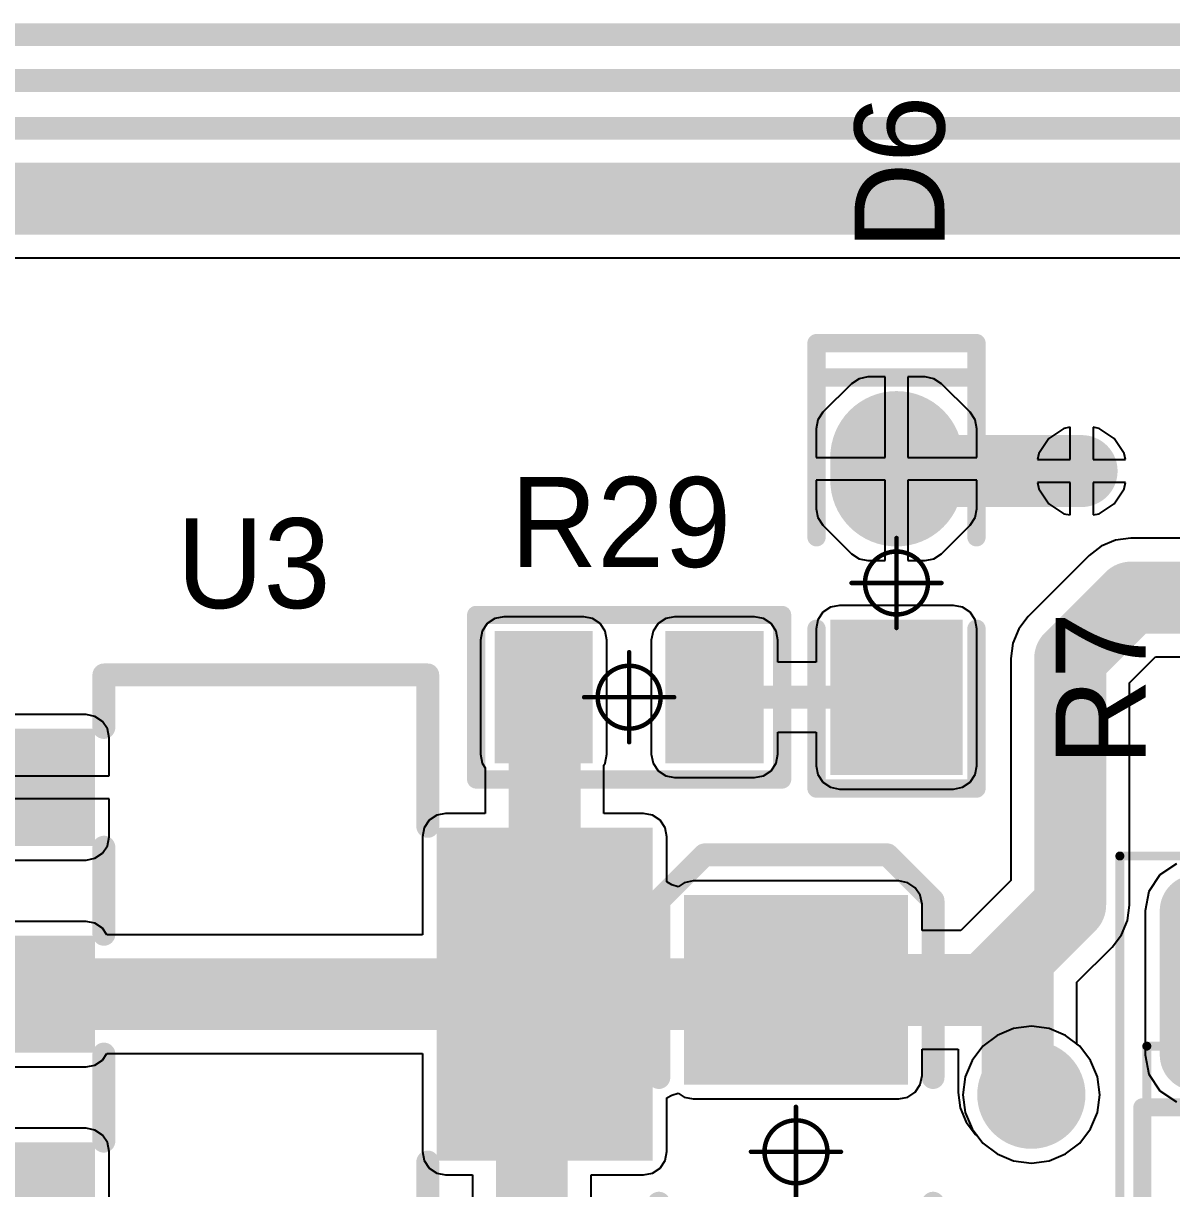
# Model space of a CAD drawing. Header units: millimetres. Extents: x 0.99 to 9.85, y 0.8 to 4.18.
# Drawn here: x 7.424 to 7.926, y 1.801 to 2.311 of the extents above; entities that cross this region are included whole.
import ezdxf

# ---------------------------------------------------------------- set-up
doc = ezdxf.new("R2010")
doc.units = ezdxf.units.MM
doc.header["$MEASUREMENT"] = 0
for name, color, linetype in [('BottomLayer', 5, 'Continuous'), ('BottomSolder', 6, 'Continuous'), ('Mechanical13', 56, 'Continuous'), ('Mechanical15', 56, 'Continuous'), ('MultiLayer', 9, 'Continuous'), ('TopLayer', 1, 'Continuous'), ('TopOverlay', 2, 'Continuous'), ('TopPaste', 8, 'Continuous'), ('TopSolder', 216, 'Continuous'), ('ViaHoleLayer', 16, 'Continuous')]:
    doc.layers.add(name, color=color, linetype=linetype)

# ---------------------------------------------------------------- blocks, each defined once
blk = doc.blocks.new('SOIC_8_65')
at = {"layer": 'Mechanical13', "const_width": 0.003937}
for points in [[(0.0767716, 0.0964567), (-0.0767717, 0.0964567)], [(-0.0767717, -0.0964567), (-0.0767717, 0.0964567)], [(0.0767716, -0.0964567), (0.0767716, 0.0964567)], [(0.0767716, -0.0964567), (-0.0767717, -0.0964567)]]:
    blk.add_lwpolyline(points, dxfattribs=at)
at = {"layer": 'Mechanical13'}
for points, const_width in [([(-0.0777559, 0.0964567, 1), (-0.0757875, 0.0964567, 1)], 0.0019685), ([(-0.0777559, 0.0964567, 1), (-0.0757875, 0.0964567, 1)], 0.0019685), ([(0.0757874, 0.0964567, 1), (0.0777558, 0.0964567, 1)], 0.0019685), ([(0.0757874, 0.0964567, 1), (0.0777558, 0.0964567, 1)], 0.0019685), ([(-0.0216536, 0.0610236, 1), (-0.0610236, 0.0610236, 1)], 0.003937), ([(-0.0620078, 0.0610236, 1), (-0.0600394, 0.0610236, 1)], 0.0019685), ([(-0.0226378, 0.0610236, 1), (-0.0206694, 0.0610236, 1)], 0.0019685), ([(-0.0777559, -0.0964567, 1), (-0.0757875, -0.0964567, 1)], 0.0019685), ([(-0.0777559, -0.0964567, 1), (-0.0757875, -0.0964567, 1)], 0.0019685), ([(0.0757874, -0.0964567, 1), (0.0777558, -0.0964567, 1)], 0.0019685), ([(0.0757874, -0.0964567, 1), (0.0777558, -0.0964567, 1)], 0.0019685)]:
    blk.add_lwpolyline(points, format="xyb", close=True, dxfattribs=dict(at, const_width=const_width))
at = {"layer": 'Mechanical15', "const_width": 0.003937}
for points in [[(0.16, 0.1082677), (-0.16, 0.1082677)], [(-0.16, -0.1082677), (-0.16, 0.1082677)], [(0.16, -0.1082677), (0.16, 0.1082677)], [(0, -0.019685), (0, 0.019685)], [(0.019685, 0), (-0.0196851, 0)], [(0.16, -0.1082677), (-0.16, -0.1082677)]]:
    blk.add_lwpolyline(points, dxfattribs=at)
at = {"layer": 'Mechanical15', "const_width": 0.0019685}
for points in [[(-0.1609842, 0.1082677, 1), (-0.1590158, 0.1082677, 1)], [(-0.1609842, 0.1082677, 1), (-0.1590158, 0.1082677, 1)], [(0.1590158, 0.1082677, 1), (0.1609842, 0.1082677, 1)], [(0.1590158, 0.1082677, 1), (0.1609842, 0.1082677, 1)], [(-0.0009842, 0.019685, 1), (0.0009842, 0.019685, 1)], [(-0.0206693, 0, 1), (-0.0187009, 0, 1)], [(0.0187008, 0, 1), (0.0206692, 0, 1)], [(-0.0009842, -0.019685, 1), (0.0009842, -0.019685, 1)], [(-0.1609842, -0.1082677, 1), (-0.1590158, -0.1082677, 1)], [(-0.1609842, -0.1082677, 1), (-0.1590158, -0.1082677, 1)], [(0.1590158, -0.1082677, 1), (0.1609842, -0.1082677, 1)], [(0.1590158, -0.1082677, 1), (0.1609842, -0.1082677, 1)]]:
    blk.add_lwpolyline(points, format="xyb", close=True, dxfattribs=at)
at = {"layer": 'TopLayer', "const_width": 0.023622}
for points in [[(-0.1359843, 0.075), (-0.0729921, 0.075)], [(0.0729921, 0.075), (0.1359843, 0.075)], [(-0.1359843, 0.025), (-0.0729921, 0.025)], [(0.0729921, 0.025), (0.1359843, 0.025)], [(-0.1359843, -0.025), (-0.0729921, -0.025)], [(0.0729921, -0.025), (0.1359843, -0.025)], [(-0.1359843, -0.075), (-0.0729921, -0.075)], [(0.0729921, -0.075), (0.1359843, -0.075)]]:
    blk.add_lwpolyline(points, dxfattribs=at)
at = {"layer": 'TopLayer', "const_width": 0.011811}
for points in [[(-0.1418898, 0.075, 1), (-0.1300788, 0.075, 1)], [(-0.0788976, 0.075, 1), (-0.0670866, 0.075, 1)], [(0.0670866, 0.075, 1), (0.0788976, 0.075, 1)], [(0.1300788, 0.075, 1), (0.1418898, 0.075, 1)], [(-0.1418898, 0.025, 1), (-0.1300788, 0.025, 1)], [(-0.0788976, 0.025, 1), (-0.0670866, 0.025, 1)], [(0.0670866, 0.025, 1), (0.0788976, 0.025, 1)], [(0.1300788, 0.025, 1), (0.1418898, 0.025, 1)], [(-0.1418898, -0.025, 1), (-0.1300788, -0.025, 1)], [(-0.0788976, -0.025, 1), (-0.0670866, -0.025, 1)], [(0.0670866, -0.025, 1), (0.0788976, -0.025, 1)], [(0.1300788, -0.025, 1), (0.1418898, -0.025, 1)], [(-0.1418898, -0.075, 1), (-0.1300788, -0.075, 1)], [(-0.0788976, -0.075, 1), (-0.0670866, -0.075, 1)], [(0.0670866, -0.075, 1), (0.0788976, -0.075, 1)], [(0.1300788, -0.075, 1), (0.1418898, -0.075, 1)]]:
    blk.add_lwpolyline(points, format="xyb", close=True, dxfattribs=at)
at = {"layer": 'TopOverlay'}
for points, const_width in [([(-0.0689172, 0.12, 1), (-0.0810828, 0.12, 1)], 0.019685), ([(-0.086004, 0.12, 1), (-0.0761616, 0.12, 1)], 0.0098425), ([(-0.0738384, 0.12, 1), (-0.063996, 0.12, 1)], 0.0098425), ([(-0.052, 0.0984252, 1), (-0.048, 0.0984252, 1)], 0.004), ([(-0.0519685, 0.0984252, 1), (-0.0480315, 0.0984252, 1)], 0.003937), ([(-0.0220001, 0.0984252, 1), (-0.0180001, 0.0984252, 1)], 0.004), ([(-0.022, 0.0984252, 1), (-0.018, 0.0984252, 1)], 0.004), ([(0.018, 0.0984252, 1), (0.022, 0.0984252, 1)], 0.004), ([(0.018, 0.0984251, 1), (0.022, 0.0984251, 1)], 0.004), ([(0.048, 0.0984252, 1), (0.052, 0.0984252, 1)], 0.004), ([(0.0480315, 0.0984252, 1), (0.0519685, 0.0984252, 1)], 0.003937), ([(-0.0020001, 0.0784252, 1), (0.0019999, 0.0784252, 1)], 0.004), ([(-0.002, 0.0784251, 1), (0.002, 0.0784251, 1)], 0.004), ([(-0.0519685, -0.0984252, 1), (-0.0480315, -0.0984252, 1)], 0.003937), ([(-0.0519685, -0.0984252, 1), (-0.0480315, -0.0984252, 1)], 0.003937), ([(-0.0374016, -0.0984252, 1), (-0.0334646, -0.0984252, 1)], 0.003937), ([(0.0334646, -0.0984252, 1), (0.0374016, -0.0984252, 1)], 0.003937), ([(0.0480315, -0.0984252, 1), (0.0519685, -0.0984252, 1)], 0.003937), ([(0.0480315, -0.0984252, 1), (0.0519685, -0.0984252, 1)], 0.003937)]:
    blk.add_lwpolyline(points, format="xyb", close=True, dxfattribs=dict(at, const_width=const_width))
for points, const_width in [([(-0.02, 0.0984252), (-0.05, 0.0984252)], 0.008), ([(-0.05, -0.0984252), (-0.05, 0.0984252)], 0.007874), ([(0.05, 0.0984252), (0.02, 0.0984252)], 0.008), ([(0.05, -0.0984252), (0.05, 0.0984252)], 0.007874), ([(0.05, -0.0984252), (-0.05, -0.0984252)], 0.007874), ([(0.0354331, -0.0984252), (-0.0354331, -0.0984252)], 0.007874)]:
    blk.add_lwpolyline(points, dxfattribs=dict(at, const_width=const_width))
at = {"layer": 'TopOverlay', "const_width": 0.008}
for points in [[(-1e-07, 0.0784252, -0.414213562373095), (-0.0200001, 0.0984252)], [(0.02, 0.0984251, -0.414213562373095), (0, 0.0784251)]]:
    blk.add_lwpolyline(points, format="xyb", dxfattribs=at)
at = {"layer": 'TopPaste', "const_width": 0.023622}
for points in [[(-0.1359843, 0.075), (-0.0729921, 0.075)], [(0.0729921, 0.075), (0.1359843, 0.075)], [(-0.1359843, 0.025), (-0.0729921, 0.025)], [(0.0729921, 0.025), (0.1359843, 0.025)], [(-0.1359843, -0.025), (-0.0729921, -0.025)], [(0.0729921, -0.025), (0.1359843, -0.025)], [(-0.1359843, -0.075), (-0.0729921, -0.075)], [(0.0729921, -0.075), (0.1359843, -0.075)]]:
    blk.add_lwpolyline(points, dxfattribs=at)
at = {"layer": 'TopPaste', "const_width": 0.011811}
for points in [[(-0.1418898, 0.075, 1), (-0.1300788, 0.075, 1)], [(-0.0788976, 0.075, 1), (-0.0670866, 0.075, 1)], [(0.0670866, 0.075, 1), (0.0788976, 0.075, 1)], [(0.1300788, 0.075, 1), (0.1418898, 0.075, 1)], [(-0.1418898, 0.025, 1), (-0.1300788, 0.025, 1)], [(-0.0788976, 0.025, 1), (-0.0670866, 0.025, 1)], [(0.0670866, 0.025, 1), (0.0788976, 0.025, 1)], [(0.1300788, 0.025, 1), (0.1418898, 0.025, 1)], [(-0.1418898, -0.025, 1), (-0.1300788, -0.025, 1)], [(-0.0788976, -0.025, 1), (-0.0670866, -0.025, 1)], [(0.0670866, -0.025, 1), (0.0788976, -0.025, 1)], [(0.1300788, -0.025, 1), (0.1418898, -0.025, 1)], [(-0.1418898, -0.075, 1), (-0.1300788, -0.075, 1)], [(-0.0788976, -0.075, 1), (-0.0670866, -0.075, 1)], [(0.0670866, -0.075, 1), (0.0788976, -0.075, 1)], [(0.1300788, -0.075, 1), (0.1418898, -0.075, 1)]]:
    blk.add_lwpolyline(points, format="xyb", close=True, dxfattribs=at)
at = {"layer": 'TopSolder', "const_width": 0.031622}
for points in [[(-0.1359843, 0.075), (-0.0729921, 0.075)], [(0.0729921, 0.075), (0.1359843, 0.075)], [(-0.1359843, 0.025), (-0.0729921, 0.025)], [(0.0729921, 0.025), (0.1359843, 0.025)], [(-0.1359843, -0.025), (-0.0729921, -0.025)], [(0.0729921, -0.025), (0.1359843, -0.025)], [(-0.1359843, -0.075), (-0.0729921, -0.075)], [(0.0729921, -0.075), (0.1359843, -0.075)]]:
    blk.add_lwpolyline(points, dxfattribs=at)
at = {"layer": 'TopSolder', "const_width": 0.015811}
for points in [[(-0.1438898, 0.075, 1), (-0.1280788, 0.075, 1)], [(-0.0808976, 0.075, 1), (-0.0650866, 0.075, 1)], [(0.0650866, 0.075, 1), (0.0808976, 0.075, 1)], [(0.1280788, 0.075, 1), (0.1438898, 0.075, 1)], [(-0.1438898, 0.025, 1), (-0.1280788, 0.025, 1)], [(-0.0808976, 0.025, 1), (-0.0650866, 0.025, 1)], [(0.0650866, 0.025, 1), (0.0808976, 0.025, 1)], [(0.1280788, 0.025, 1), (0.1438898, 0.025, 1)], [(-0.1438898, -0.025, 1), (-0.1280788, -0.025, 1)], [(-0.0808976, -0.025, 1), (-0.0650866, -0.025, 1)], [(0.0650866, -0.025, 1), (0.0808976, -0.025, 1)], [(0.1280788, -0.025, 1), (0.1438898, -0.025, 1)], [(-0.1438898, -0.075, 1), (-0.1280788, -0.075, 1)], [(-0.0808976, -0.075, 1), (-0.0650866, -0.075, 1)], [(0.0650866, -0.075, 1), (0.0808976, -0.075, 1)], [(0.1280788, -0.075, 1), (0.1438898, -0.075, 1)]]:
    blk.add_lwpolyline(points, format="xyb", close=True, dxfattribs=at)
blk = doc.blocks.new('SOT_223_3_L6_5_W3_4_P2_30_LS7_0_BR_114')
at = {"layer": 'TopLayer'}
for points in [[(0.165307, 0.1122045), (0.078693, 0.1122045), (0.165307, 0.0688975), (0.078693, 0.0688975)], [(-0.078693, 0.068898), (-0.165307, 0.068898), (-0.078693, -0.068898), (-0.165307, -0.068898)], [(0.165307, 0.021654), (0.078693, 0.021654), (0.165307, -0.021654), (0.078693, -0.021654)], [(0.165307, -0.0688975), (0.078693, -0.0688975), (0.165307, -0.1122045), (0.078693, -0.1122045)]]:
    blk.add_solid(points, dxfattribs=at)
at = {"layer": 'TopOverlay', "const_width": 0.01}
for points in [[(0.070866, 0.139763), (-0.070867, 0.139763)], [(-0.070867, 0.139763), (-0.070867, 0.073443)], [(0.070866, 0.139763), (0.070866, 0.116748)], [(0.070866, 0.064355), (0.070866, 0.026197)], [(0.070866, -0.026197), (0.070866, -0.064355)], [(-0.070867, -0.073443), (-0.070867, -0.139763)], [(0.070866, -0.116748), (0.070866, -0.139763)], [(0.070866, -0.139763), (-0.070867, -0.139763)]]:
    blk.add_lwpolyline(points, dxfattribs=at)
at = {"layer": 'TopOverlay', "const_width": 0.005}
for points in [[(-0.073367, 0.139763, 1), (-0.068367, 0.139763, 1)], [(-0.073367, 0.139763, 1), (-0.068367, 0.139763, 1)], [(0.068366, 0.139763, 1), (0.073366, 0.139763, 1)], [(0.068366, 0.139763, 1), (0.073366, 0.139763, 1)], [(0.068366, 0.116748, 1), (0.073366, 0.116748, 1)], [(-0.073367, 0.073443, 1), (-0.068367, 0.073443, 1)], [(0.068366, 0.064355, 1), (0.073366, 0.064355, 1)], [(0.068366, 0.026197, 1), (0.073366, 0.026197, 1)], [(0.068366, -0.026197, 1), (0.073366, -0.026197, 1)], [(0.068366, -0.064355, 1), (0.073366, -0.064355, 1)], [(-0.073367, -0.073443, 1), (-0.068367, -0.073443, 1)], [(0.068366, -0.116748, 1), (0.073366, -0.116748, 1)], [(-0.073367, -0.139763, 1), (-0.068367, -0.139763, 1)], [(-0.073367, -0.139763, 1), (-0.068367, -0.139763, 1)], [(0.068366, -0.139763, 1), (0.073366, -0.139763, 1)], [(0.068366, -0.139763, 1), (0.073366, -0.139763, 1)]]:
    blk.add_lwpolyline(points, format="xyb", close=True, dxfattribs=at)
at = {"layer": 'TopPaste'}
for points in [[(0.165307, 0.1122045), (0.078693, 0.1122045), (0.165307, 0.0688975), (0.078693, 0.0688975)], [(-0.078693, 0.068898), (-0.165307, 0.068898), (-0.078693, -0.068898), (-0.165307, -0.068898)], [(0.165307, 0.021654), (0.078693, 0.021654), (0.165307, -0.021654), (0.078693, -0.021654)], [(0.165307, -0.0688975), (0.078693, -0.0688975), (0.165307, -0.1122045), (0.078693, -0.1122045)]]:
    blk.add_solid(points, dxfattribs=at)
at = {"layer": 'TopSolder'}
for points in [[(0.169307, 0.1162045), (0.074693, 0.1162045), (0.169307, 0.0648975), (0.074693, 0.0648975)], [(-0.074693, 0.072898), (-0.169307, 0.072898), (-0.074693, -0.072898), (-0.169307, -0.072898)], [(0.169307, 0.025654), (0.074693, 0.025654), (0.169307, -0.025654), (0.074693, -0.025654)], [(0.169307, -0.0648975), (0.074693, -0.0648975), (0.169307, -0.1162045), (0.074693, -0.1162045)]]:
    blk.add_solid(points, dxfattribs=at)
blk = doc.blocks.new('R_0805_L_115')
at = {"layer": 'Mechanical15', "const_width": 0.0019685}
for points in [[(0, -0.019685), (0, 0.019685)], [(-0.019685, 0), (0.019685, 0)]]:
    blk.add_lwpolyline(points, dxfattribs=at)
at = {"layer": 'Mechanical15'}
for points, const_width in [([(-0.0004921, 0.019685, 1), (0.0004921, 0.019685, 1)], 0.0009842), ([(0.0137795, 0, 1), (-0.0137795, 0, 1)], 0.0019685), ([(-0.0201771, 0, 1), (-0.0191929, 0, 1)], 0.0009842), ([(-0.0142716, 0, 1), (-0.0132874, 0, 1)], 0.0009842), ([(0.0132874, 0, 1), (0.0142716, 0, 1)], 0.0009842), ([(0.0191929, 0, 1), (0.0201771, 0, 1)], 0.0009842), ([(-0.0004921, -0.019685, 1), (0.0004921, -0.019685, 1)], 0.0009842)]:
    blk.add_lwpolyline(points, format="xyb", close=True, dxfattribs=dict(at, const_width=const_width))
at = {"layer": 'TopLayer'}
for points in [[(-0.0199048, -0.0250032), (-0.0199048, 0.0249968), (-0.0549048, -0.0250032), (-0.0549048, 0.0249968)], [(0.0548984, -0.0250032), (0.0548984, 0.0249968), (0.0198984, -0.0250032), (0.0198984, 0.0249968)]]:
    blk.add_solid(points, dxfattribs=at)
at = {"layer": 'TopOverlay', "const_width": 0.008}
for points in [[(-0.0669291, 0.0359968), (0.0669291, 0.0359968)], [(-0.0669291, -0.0360032), (-0.0669291, 0.0359968)], [(0.0669291, -0.0360032), (0.0669291, 0.0359968)], [(-0.0669291, -0.0360032), (0.0669291, -0.0360032)]]:
    blk.add_lwpolyline(points, dxfattribs=at)
at = {"layer": 'TopOverlay', "const_width": 0.004}
for points in [[(-0.0689291, 0.0359968, 1), (-0.0649291, 0.0359968, 1)], [(-0.0689291, 0.0359968, 1), (-0.0649291, 0.0359968, 1)], [(0.0649291, 0.0359968, 1), (0.0689291, 0.0359968, 1)], [(0.0649291, 0.0359968, 1), (0.0689291, 0.0359968, 1)], [(-0.0689291, -0.0360032, 1), (-0.0649291, -0.0360032, 1)], [(-0.0689291, -0.0360032, 1), (-0.0649291, -0.0360032, 1)], [(0.0649291, -0.0360032, 1), (0.0689291, -0.0360032, 1)], [(0.0649291, -0.0360032, 1), (0.0689291, -0.0360032, 1)]]:
    blk.add_lwpolyline(points, format="xyb", close=True, dxfattribs=at)
at = {"layer": 'TopPaste'}
for points in [[(-0.0199048, -0.0250032), (-0.0199048, 0.0249968), (-0.0549048, -0.0250032), (-0.0549048, 0.0249968)], [(0.0548984, -0.0250032), (0.0548984, 0.0249968), (0.0198984, -0.0250032), (0.0198984, 0.0249968)]]:
    blk.add_solid(points, dxfattribs=at)
at = {"layer": 'TopSolder'}
for points in [[(-0.0159048, -0.0290032), (-0.0159048, 0.0289968), (-0.0589048, -0.0290032), (-0.0589048, 0.0289968)], [(0.0588984, -0.0290032), (0.0588984, 0.0289968), (0.0158984, -0.0290032), (0.0158984, 0.0289968)]]:
    blk.add_solid(points, dxfattribs=at)
blk = doc.blocks.new('LED_0805G_116')
at = {"layer": 'Mechanical15', "const_width": 0.0019685}
for points in [[(0, 0.019685), (0, -0.019685)], [(-0.019685, 0), (0.019685, 0)]]:
    blk.add_lwpolyline(points, dxfattribs=at)
at = {"layer": 'Mechanical15'}
for points, const_width in [([(-0.0004921, 0.019685, 1), (0.0004921, 0.019685, 1)], 0.0009842), ([(0.0137795, 0, 1), (-0.0137795, 0, 1)], 0.0019685), ([(-0.0201771, 0, 1), (-0.0191929, 0, 1)], 0.0009842), ([(-0.0142716, 0, 1), (-0.0132874, 0, 1)], 0.0009842), ([(0.0132874, 0, 1), (0.0142716, 0, 1)], 0.0009842), ([(0.0191929, 0, 1), (0.0201771, 0, 1)], 0.0009842), ([(-0.0004921, -0.019685, 1), (0.0004921, -0.019685, 1)], 0.0009842)]:
    blk.add_lwpolyline(points, format="xyb", close=True, dxfattribs=dict(at, const_width=const_width))
at = {"layer": 'TopLayer', "const_width": 0.05}
blk.add_lwpolyline([(0.055, 0), (0.045, 0)], dxfattribs=at)
at = {"layer": 'TopLayer', "const_width": 0.025}
for points in [[(0.0325, 0, 1), (0.0575, 0, 1)], [(0.0425, 0, 1), (0.0675, 0, 1)]]:
    blk.add_lwpolyline(points, format="xyb", close=True, dxfattribs=at)
at = {"layer": 'TopLayer'}
blk.add_solid([(-0.08, -0.025), (-0.02, -0.025), (-0.08, 0.025), (-0.02, 0.025)], dxfattribs=at)
at = {"layer": 'TopOverlay', "const_width": 0.008}
for points in [[(-0.09, 0.035), (-0.09, -0.035)], [(-0.09, 0.035), (-0.02, 0.035)], [(0.02, 0.035), (0.105, 0.035)], [(0.09, 0.035), (0.09, -0.035)], [(0.105, 0.035), (0.105, -0.035)], [(-0.09, -0.035), (-0.02, -0.035)], [(0.02, -0.035), (0.105, -0.035)]]:
    blk.add_lwpolyline(points, dxfattribs=at)
at = {"layer": 'TopOverlay', "const_width": 0.004}
for points in [[(-0.092, 0.035, 1), (-0.088, 0.035, 1)], [(-0.092, 0.035, 1), (-0.088, 0.035, 1)], [(-0.022, 0.035, 1), (-0.018, 0.035, 1)], [(0.018, 0.035, 1), (0.022, 0.035, 1)], [(0.088, 0.035, 1), (0.092, 0.035, 1)], [(0.103, 0.035, 1), (0.107, 0.035, 1)], [(0.103, 0.035, 1), (0.107, 0.035, 1)], [(-0.092, -0.035, 1), (-0.088, -0.035, 1)], [(-0.092, -0.035, 1), (-0.088, -0.035, 1)], [(-0.022, -0.035, 1), (-0.018, -0.035, 1)], [(0.018, -0.035, 1), (0.022, -0.035, 1)], [(0.088, -0.035, 1), (0.092, -0.035, 1)], [(0.103, -0.035, 1), (0.107, -0.035, 1)], [(0.103, -0.035, 1), (0.107, -0.035, 1)]]:
    blk.add_lwpolyline(points, format="xyb", close=True, dxfattribs=at)
at = {"layer": 'TopPaste', "const_width": 0.05}
blk.add_lwpolyline([(0.055, 0), (0.045, 0)], dxfattribs=at)
at = {"layer": 'TopPaste', "const_width": 0.025}
for points in [[(0.0325, 0, 1), (0.0575, 0, 1)], [(0.0425, 0, 1), (0.0675, 0, 1)]]:
    blk.add_lwpolyline(points, format="xyb", close=True, dxfattribs=at)
at = {"layer": 'TopPaste'}
blk.add_solid([(-0.08, -0.025), (-0.02, -0.025), (-0.08, 0.025), (-0.02, 0.025)], dxfattribs=at)
at = {"layer": 'TopSolder', "const_width": 0.058}
blk.add_lwpolyline([(0.055, 0), (0.045, 0)], dxfattribs=at)
at = {"layer": 'TopSolder', "const_width": 0.029}
for points in [[(0.0305, 0, 1), (0.0595, 0, 1)], [(0.0405, 0, 1), (0.0695, 0, 1)]]:
    blk.add_lwpolyline(points, format="xyb", close=True, dxfattribs=at)
at = {"layer": 'TopSolder'}
blk.add_solid([(-0.084, -0.029), (-0.016, -0.029), (-0.084, 0.029), (-0.016, 0.029)], dxfattribs=at)
blk = doc.blocks.new('CD_B_3528__117')
at = {"layer": 'Mechanical15', "const_width": 0.0019685}
for points in [[(0, -0.019685), (0, 0.019685)], [(0.019685, 0), (-0.019685, 0)]]:
    blk.add_lwpolyline(points, dxfattribs=at)
at = {"layer": 'Mechanical15'}
for points, const_width in [([(-0.0004921, 0.019685, 1), (0.0004921, 0.019685, 1)], 0.0009842), ([(0.0137795, 0, 1), (-0.0137795, 0, 1)], 0.0019685), ([(-0.0201771, 0, 1), (-0.0191929, 0, 1)], 0.0009842), ([(-0.0142716, 0, 1), (-0.0132874, 0, 1)], 0.0009842), ([(0.0132874, 0, 1), (0.0142716, 0, 1)], 0.0009842), ([(0.0191929, 0, 1), (0.0201771, 0, 1)], 0.0009842), ([(-0.0004921, -0.019685, 1), (0.0004921, -0.019685, 1)], 0.0009842)]:
    blk.add_lwpolyline(points, format="xyb", close=True, dxfattribs=dict(at, const_width=const_width))
at = {"layer": 'TopLayer'}
for points in [[(-0.0333725, 0.0449936), (-0.1083725, 0.0449936), (-0.0333725, -0.0450064), (-0.1083725, -0.0450064)], [(0.1083597, 0.0449936), (0.0333597, 0.0449936), (0.1083597, -0.0450064), (0.0333597, -0.0450064)]]:
    blk.add_solid(points, dxfattribs=at)
at = {"layer": 'TopOverlay', "const_width": 0.01}
for points in [[(-0.13, 0.04), (-0.1099999, 0.06)], [(-0.0325064, 0.06), (-0.1099999, 0.06)], [(0.12, 0.06), (0.0224936, 0.06)], [(0.12, -0.06), (0.12, 0.06)], [(-0.1299999, -0.0400001), (-0.13, 0.04)], [(-0.11, -0.06), (-0.1299999, -0.0400001)], [(-0.0325064, -0.06), (-0.11, -0.06)], [(0.12, -0.06), (0.0224935, -0.0599999)]]:
    blk.add_lwpolyline(points, dxfattribs=at)
at = {"layer": 'TopOverlay', "const_width": 0.005}
for points in [[(-0.1124999, 0.06, 1), (-0.1074999, 0.06, 1)], [(-0.1124999, 0.06, 1), (-0.1074999, 0.06, 1)], [(-0.0350064, 0.06, 1), (-0.0300064, 0.06, 1)], [(0.0199936, 0.06, 1), (0.0249936, 0.06, 1)], [(0.1175, 0.06, 1), (0.1225, 0.06, 1)], [(0.1175, 0.06, 1), (0.1225, 0.06, 1)], [(-0.1325, 0.04, 1), (-0.1275, 0.04, 1)], [(-0.1325, 0.04, 1), (-0.1275, 0.04, 1)], [(-0.1324999, -0.0400001, 1), (-0.1274999, -0.0400001, 1)], [(-0.1324999, -0.0400001, 1), (-0.1274999, -0.0400001, 1)], [(-0.1125, -0.06, 1), (-0.1075, -0.06, 1)], [(-0.1125, -0.06, 1), (-0.1075, -0.06, 1)], [(-0.0350064, -0.06, 1), (-0.0300064, -0.06, 1)], [(0.0199935, -0.0599999, 1), (0.0249935, -0.0599999, 1)], [(0.1175, -0.06, 1), (0.1225, -0.06, 1)], [(0.1175, -0.06, 1), (0.1225, -0.06, 1)]]:
    blk.add_lwpolyline(points, format="xyb", close=True, dxfattribs=at)
at = {"layer": 'TopPaste'}
for points in [[(-0.0333725, 0.0449936), (-0.1083725, 0.0449936), (-0.0333725, -0.0450064), (-0.1083725, -0.0450064)], [(0.1083597, 0.0449936), (0.0333597, 0.0449936), (0.1083597, -0.0450064), (0.0333597, -0.0450064)]]:
    blk.add_solid(points, dxfattribs=at)
at = {"layer": 'TopSolder'}
for points in [[(-0.0293725, 0.0489936), (-0.1123725, 0.0489936), (-0.0293725, -0.0490064), (-0.1123725, -0.0490064)], [(0.1123597, 0.0489936), (0.0293597, 0.0489936), (0.1123597, -0.0490064), (0.0293597, -0.0490064)]]:
    blk.add_solid(points, dxfattribs=at)
blk = doc.blocks.new('TP_______121')
at = {"layer": 'BottomLayer', "const_width": 0.019685}
blk.add_lwpolyline([(-0.0098425, 0, 1), (0.0098425, 0, 1)], format="xyb", close=True, dxfattribs=at)
at = {"layer": 'BottomSolder', "const_width": 0.023685}
blk.add_lwpolyline([(-0.0118425, 0, 1), (0.0118425, 0, 1)], format="xyb", close=True, dxfattribs=at)
at = {"layer": 'MultiLayer', "const_width": 0.019685}
blk.add_lwpolyline([(-0.0098425, 0, 1), (0.0098425, 0, 1)], format="xyb", close=True, dxfattribs=at)
at = {"layer": 'TopLayer', "const_width": 0.019685}
blk.add_lwpolyline([(-0.0098425, 0, 1), (0.0098425, 0, 1)], format="xyb", close=True, dxfattribs=at)
at = {"layer": 'TopSolder', "const_width": 0.023685}
blk.add_lwpolyline([(-0.0118425, 0, 1), (0.0118425, 0, 1)], format="xyb", close=True, dxfattribs=at)

msp = doc.modelspace()

# ---------------------------------------------------------------- linework, layer by layer
at = {"layer": 'BottomLayer'}
for p, q in [((7.8792579, 2.1336912), (7.8726944, 2.1293056)), ((7.882, 2.1342366), (7.8792579, 2.1336912)), ((7.882, 2.12), (7.882, 2.1342366)), ((7.8947421, 2.1336912), (7.892, 2.1342366)), ((7.892, 2.1342366), (7.892, 2.12)), ((7.9013056, 2.1293056), (7.8947421, 2.1336912)), ((7.8726944, 2.1293056), (7.8683088, 2.1227421)), ((7.9056912, 2.1227421), (7.9013056, 2.1293056)), ((7.8683088, 2.1227421), (7.8677634, 2.12)), ((7.9062366, 2.12), (7.9056912, 2.1227421)), ((7.8677634, 2.12), (7.882, 2.12)), ((7.892, 2.12), (7.9062366, 2.12)), ((7.882, 2.11), (7.8677634, 2.11)), ((7.8677634, 2.11), (7.8683088, 2.1072579)), ((7.8683088, 2.1072579), (7.8726944, 2.1006944)), ((7.882, 2.0957634), (7.882, 2.11)), ((7.9062366, 2.11), (7.892, 2.11)), ((7.892, 2.11), (7.892, 2.0957634)), ((7.9013056, 2.1006944), (7.9056912, 2.1072579)), ((7.9056912, 2.1072579), (7.9062366, 2.11)), ((7.8726944, 2.1006944), (7.8792579, 2.0963088)), ((7.8947421, 2.0963088), (7.9013056, 2.1006944)), ((7.8792579, 2.0963088), (7.882, 2.0957634)), ((7.892, 2.0957634), (7.8947421, 2.0963088)), ((7.8500294, 1.8679298), (7.8438284, 1.8631716)), ((7.8572506, 1.870921), (7.8500294, 1.8679298)), ((7.865, 1.8719412), (7.8572506, 1.870921)), ((7.8727494, 1.870921), (7.865, 1.8719412)), ((7.8799706, 1.8679298), (7.8727494, 1.870921)), ((7.8861716, 1.8631716), (7.8799706, 1.8679298)), ((7.8438284, 1.8631716), (7.8390702, 1.8569706)), ((7.8909298, 1.8569706), (7.8861716, 1.8631716)), ((7.8390702, 1.8569706), (7.836079, 1.8497494)), ((7.893921, 1.8497494), (7.8909298, 1.8569706)), ((7.836079, 1.8497494), (7.8350588, 1.842)), ((7.8949412, 1.842), (7.893921, 1.8497494)), ((7.8350588, 1.842), (7.836079, 1.8342506)), ((7.893921, 1.8342506), (7.8949412, 1.842)), ((7.836079, 1.8342506), (7.8390702, 1.8270294)), ((7.8909298, 1.8270294), (7.893921, 1.8342506)), ((7.8390702, 1.8270294), (7.8438284, 1.8208284)), ((7.8861716, 1.8208284), (7.8909298, 1.8270294)), ((7.8438284, 1.8208284), (7.8500294, 1.8160702)), ((7.8799706, 1.8160702), (7.8861716, 1.8208284)), ((7.8500294, 1.8160702), (7.8572506, 1.813079)), ((7.8572506, 1.813079), (7.865, 1.8120588)), ((7.865, 1.8120588), (7.8727494, 1.813079)), ((7.8727494, 1.813079), (7.8799706, 1.8160702))]:
    msp.add_line(p, q, dxfattribs=at)
at = {"layer": 'BottomLayer', "const_width": 0.0098425}
msp.add_lwpolyline([(7.8820788, 2.115, 1), (7.8919212, 2.115, 1)], format="xyb", close=True, dxfattribs=at)
at = {"layer": 'BottomSolder', "const_width": 0.0138425}
msp.add_lwpolyline([(7.8800788, 2.115, 1), (7.8939212, 2.115, 1)], format="xyb", close=True, dxfattribs=at)
at = {"layer": 'MultiLayer', "const_width": 0.0098425}
msp.add_lwpolyline([(7.8820788, 2.115, 1), (7.8919212, 2.115, 1)], format="xyb", close=True, dxfattribs=at)
at = {"layer": 'TopLayer'}
for p, q in [((7.4000091, 2.2082817), (8.2802519, 2.2082817)), ((7.7862904, 2.1532096), (7.7737904, 2.1407096)), ((7.7895982, 2.1554198), (7.7862904, 2.1532096)), ((7.7935, 2.1561959), (7.7895982, 2.1554198)), ((7.801, 2.1561959), (7.7935, 2.1561959)), ((7.801, 2.121), (7.801, 2.1561959)), ((7.8185, 2.1561959), (7.811, 2.1561959)), ((7.811, 2.1561959), (7.811, 2.121)), ((7.8224018, 2.1554198), (7.8185, 2.1561959)), ((7.8257096, 2.1532096), (7.8224018, 2.1554198)), ((7.8382096, 2.1407096), (7.8257096, 2.1532096)), ((7.7737904, 2.1407096), (7.7715802, 2.1374018)), ((7.8404198, 2.1374018), (7.8382096, 2.1407096)), ((7.7715802, 2.1374018), (7.7708041, 2.1335)), ((7.7708041, 2.1335), (7.7708041, 2.121)), ((7.8411959, 2.1335), (7.8404198, 2.1374018)), ((7.8411959, 2.121), (7.8411959, 2.1335)), ((7.8792579, 2.1336912), (7.8726944, 2.1293056)), ((7.882, 2.1342366), (7.8792579, 2.1336912)), ((7.882, 2.12), (7.882, 2.1342366)), ((7.8947421, 2.1336912), (7.892, 2.1342366)), ((7.892, 2.1342366), (7.892, 2.12)), ((7.9013056, 2.1293056), (7.8947421, 2.1336912)), ((7.8726944, 2.1293056), (7.8683088, 2.1227421)), ((7.9056912, 2.1227421), (7.9013056, 2.1293056)), ((7.8683088, 2.1227421), (7.8677634, 2.12)), ((7.9062366, 2.12), (7.9056912, 2.1227421)), ((7.7708041, 2.121), (7.801, 2.121)), ((7.811, 2.121), (7.8411959, 2.121)), ((7.8677634, 2.12), (7.882, 2.12)), ((7.892, 2.12), (7.9062366, 2.12)), ((7.801, 2.111), (7.7708041, 2.111)), ((7.7708041, 2.111), (7.7708041, 2.0985)), ((7.801, 2.0758041), (7.801, 2.111)), ((7.8411959, 2.111), (7.811, 2.111)), ((7.811, 2.111), (7.811, 2.0758041)), ((7.8411959, 2.0985), (7.8411959, 2.111)), ((7.882, 2.11), (7.8677634, 2.11)), ((7.8677634, 2.11), (7.8683088, 2.1072579)), ((7.8683088, 2.1072579), (7.8726944, 2.1006944)), ((7.882, 2.0957634), (7.882, 2.11)), ((7.9062366, 2.11), (7.892, 2.11)), ((7.892, 2.11), (7.892, 2.0957634)), ((7.9013056, 2.1006944), (7.9056912, 2.1072579)), ((7.9056912, 2.1072579), (7.9062366, 2.11)), ((7.7708041, 2.0985), (7.7715802, 2.0945982)), ((7.8404198, 2.0945982), (7.8411959, 2.0985)), ((7.8726944, 2.1006944), (7.8792579, 2.0963088)), ((7.8947421, 2.0963088), (7.9013056, 2.1006944)), ((7.7715802, 2.0945982), (7.7737904, 2.0912904)), ((7.8382096, 2.0912904), (7.8404198, 2.0945982)), ((7.8792579, 2.0963088), (7.882, 2.0957634)), ((7.892, 2.0957634), (7.8947421, 2.0963088)), ((7.7737904, 2.0912904), (7.7862904, 2.0787904)), ((7.8257096, 2.0787904), (7.8382096, 2.0912904)), ((7.8956165, 2.0820925), (7.8902379, 2.0779653)), ((7.90188, 2.0846869), (7.8956165, 2.0820925)), ((7.9086016, 2.0855718), (7.90188, 2.0846869)), ((8.0291772, 2.0855718), (7.9086016, 2.0855718)), ((7.7862904, 2.0787904), (7.7895982, 2.0765802)), ((7.7895982, 2.0765802), (7.7935, 2.0758041)), ((7.8185, 2.0758041), (7.8224018, 2.0765802)), ((7.8224018, 2.0765802), (7.8257096, 2.0787904)), ((7.8902379, 2.0779653), (7.8636363, 2.0513637)), ((7.7935, 2.0758041), (7.801, 2.0758041)), ((7.811, 2.0758041), (7.8185, 2.0758041)), ((7.781, 2.0561959), (7.7770982, 2.0554198)), ((7.831, 2.0561959), (7.781, 2.0561959)), ((7.8349018, 2.0554198), (7.831, 2.0561959)), ((7.6340952, 2.0511927), (7.6301934, 2.0504166)), ((7.6690952, 2.0511927), (7.6340952, 2.0511927)), ((7.672997, 2.0504166), (7.6690952, 2.0511927)), ((7.7088984, 2.0511927), (7.7049966, 2.0504166)), ((7.7438984, 2.0511927), (7.7088984, 2.0511927)), ((7.7478002, 2.0504166), (7.7438984, 2.0511927)), ((7.7737904, 2.0532096), (7.7715802, 2.0499018)), ((7.7770982, 2.0554198), (7.7737904, 2.0532096)), ((7.8382096, 2.0532096), (7.8349018, 2.0554198)), ((7.8404198, 2.0499018), (7.8382096, 2.0532096)), ((7.8636363, 2.0513637), (7.8595091, 2.0459851)), ((7.6268856, 2.0482064), (7.6246754, 2.0448986)), ((7.6301934, 2.0504166), (7.6268856, 2.0482064)), ((7.6763048, 2.0482064), (7.672997, 2.0504166)), ((7.678515, 2.0448986), (7.6763048, 2.0482064)), ((7.7016888, 2.0482064), (7.6994786, 2.0448986)), ((7.7049966, 2.0504166), (7.7016888, 2.0482064)), ((7.751108, 2.0482064), (7.7478002, 2.0504166)), ((7.7533182, 2.0448986), (7.751108, 2.0482064)), ((7.7715802, 2.0499018), (7.7708041, 2.046)), ((7.7708041, 2.046), (7.7708041, 2.0312907)), ((7.8411959, 2.046), (7.8404198, 2.0499018)), ((7.8411959, 1.986), (7.8411959, 2.046)), ((7.8595091, 2.0459851), (7.8569147, 2.0397216)), ((7.6246754, 2.0448986), (7.6238993, 2.0409968)), ((7.6238993, 2.0409968), (7.6238993, 1.9909968)), ((7.6792911, 2.0409968), (7.678515, 2.0448986)), ((7.6792911, 1.9909968), (7.6792911, 2.0409968)), ((7.6994786, 2.0448986), (7.6987025, 2.0409968)), ((7.6987025, 2.0409968), (7.6987025, 1.9909968)), ((7.7540943, 2.0409968), (7.7533182, 2.0448986)), ((7.7540943, 2.0312907), (7.7540943, 2.0409968)), ((7.8569147, 2.0397216), (7.8560298, 2.033)), ((7.7708041, 2.0312907), (7.7540943, 2.0312907)), ((7.8560298, 2.033), (7.8560298, 1.9357572)), ((7.9079702, 2.0222428), (7.9193588, 2.0336314)), ((7.9193588, 2.0336314), (7.9391617, 2.0336314)), ((7.9079702, 1.925), (7.9079702, 2.0222428)), ((7.4513065, 2.0084004), (7.4129995, 2.0084004)), ((7.4552083, 2.0076243), (7.4513065, 2.0084004)), ((7.4585161, 2.0054141), (7.4552083, 2.0076243)), ((7.4607263, 2.0021063), (7.4585161, 2.0054141)), ((7.4615024, 1.9982045), (7.4607263, 2.0021063)), ((7.7540943, 1.9909968), (7.7540943, 2.0007029)), ((7.7540943, 2.0007029), (7.7708041, 2.0007029)), ((7.7708041, 2.0007029), (7.7708041, 1.986)), ((7.4615024, 1.981551), (7.4615024, 1.9982045)), ((7.6238993, 1.9909968), (7.6246754, 1.987095)), ((7.678515, 1.987095), (7.6792911, 1.9909968)), ((7.6987025, 1.9909968), (7.6994786, 1.987095)), ((7.7533182, 1.987095), (7.7540943, 1.9909968)), ((7.6246754, 1.987095), (7.6260298, 1.985068)), ((7.6260298, 1.985068), (7.6260298, 1.9650939)), ((7.6779702, 1.9862796), (7.678515, 1.987095)), ((7.6779702, 1.9650939), (7.6779702, 1.9862796)), ((7.6994786, 1.987095), (7.7016888, 1.9837872)), ((7.751108, 1.9837872), (7.7533182, 1.987095)), ((7.7708041, 1.986), (7.7715802, 1.9820982)), ((7.8404198, 1.9820982), (7.8411959, 1.986)), ((7.4129995, 1.981551), (7.4615024, 1.981551)), ((7.7016888, 1.9837872), (7.7049966, 1.981577)), ((7.7049966, 1.981577), (7.7088984, 1.9808009)), ((7.7088984, 1.9808009), (7.7438984, 1.9808009)), ((7.7438984, 1.9808009), (7.7478002, 1.981577)), ((7.7478002, 1.981577), (7.751108, 1.9837872)), ((7.7715802, 1.9820982), (7.7737904, 1.9787904)), ((7.8382096, 1.9787904), (7.8404198, 1.9820982)), ((7.7737904, 1.9787904), (7.7770982, 1.9765802)), ((7.7770982, 1.9765802), (7.781, 1.9758041)), ((7.781, 1.9758041), (7.831, 1.9758041)), ((7.831, 1.9758041), (7.8349018, 1.9765802)), ((7.8349018, 1.9765802), (7.8382096, 1.9787904)), ((7.4615024, 1.971551), (7.4129995, 1.971551)), ((7.4615024, 1.9548975), (7.4615024, 1.971551)), ((7.6047912, 1.9643178), (7.6014834, 1.9621076)), ((7.608693, 1.9650939), (7.6047912, 1.9643178)), ((7.6260298, 1.9650939), (7.608693, 1.9650939)), ((7.695307, 1.9650939), (7.6779702, 1.9650939)), ((7.6992088, 1.9643178), (7.695307, 1.9650939)), ((7.7025166, 1.9621076), (7.6992088, 1.9643178)), ((7.6014834, 1.9621076), (7.5992732, 1.9587998)), ((7.7047268, 1.9587998), (7.7025166, 1.9621076)), ((7.4607263, 1.9509957), (7.4615024, 1.9548975)), ((7.5992732, 1.9587998), (7.5984971, 1.954898)), ((7.5984971, 1.954898), (7.5984971, 1.9119702)), ((7.7055029, 1.954898), (7.7047268, 1.9587998)), ((7.7055029, 1.9351748), (7.7055029, 1.954898)), ((7.4585161, 1.9476879), (7.4607263, 1.9509957)), ((7.4129995, 1.9447016), (7.4513065, 1.9447016)), ((7.4513065, 1.9447016), (7.4552083, 1.9454777)), ((7.4552083, 1.9454777), (7.4585161, 1.9476879)), ((7.9284898, 1.943018), (7.9212751, 1.9381974)), ((7.7076427, 1.9338789), (7.7055029, 1.9351748)), ((7.7105029, 1.9330625), (7.7076427, 1.9338789)), ((7.7130918, 1.9347923), (7.7105029, 1.9330625)), ((7.7169936, 1.9355684), (7.7130918, 1.9347923)), ((7.8069936, 1.9355684), (7.7169936, 1.9355684)), ((7.8108954, 1.9347923), (7.8069936, 1.9355684)), ((7.8142032, 1.9325821), (7.8108954, 1.9347923)), ((7.8560298, 1.9357572), (7.8341153, 1.9138427)), ((7.9212751, 1.9381974), (7.9164545, 1.9309827)), ((7.8164134, 1.9292743), (7.8142032, 1.9325821)), ((7.8171895, 1.9253725), (7.8164134, 1.9292743)), ((7.9164545, 1.9309827), (7.9147617, 1.9224725)), ((7.8171895, 1.9138427), (7.8171895, 1.9253725)), ((7.9070853, 1.9182784), (7.9079702, 1.925)), ((7.9044909, 1.9120149), (7.9070853, 1.9182784)), ((7.9147617, 1.9224725), (7.9147617, 1.8594803)), ((7.451307, 1.9178499), (7.364693, 1.9178499)), ((7.4552088, 1.9170738), (7.451307, 1.9178499)), ((7.4585166, 1.9148636), (7.4552088, 1.9170738)), ((7.4604499, 1.9119702), (7.4585166, 1.9148636)), ((7.8341153, 1.9138427), (7.8171895, 1.9138427)), ((7.5984971, 1.9119702), (7.4604499, 1.9119702)), ((7.9003637, 1.9066363), (7.9044909, 1.9120149)), ((7.8849702, 1.8912428), (7.9003637, 1.9066363)), ((7.8849702, 1.8640935), (7.8849702, 1.8912428)), ((7.8861716, 1.8631716), (7.8849702, 1.8640935)), ((7.8909298, 1.8569706), (7.8861716, 1.8631716)), ((7.4552088, 1.8549262), (7.4585166, 1.8571364)), ((7.4585166, 1.8571364), (7.4604499, 1.8600298)), ((7.4604499, 1.8600298), (7.5984971, 1.8600298)), ((7.5984971, 1.8600298), (7.5984971, 1.817102)), ((7.8171895, 1.8503725), (7.8171895, 1.8619023)), ((7.8171895, 1.8619023), (7.8330298, 1.8619023)), ((7.8330298, 1.8619023), (7.8330298, 1.843)), ((7.893921, 1.8497494), (7.8909298, 1.8569706)), ((7.9147617, 1.8594803), (7.9164545, 1.8509701)), ((7.364693, 1.8541501), (7.451307, 1.8541501)), ((7.451307, 1.8541501), (7.4552088, 1.8549262)), ((7.8164134, 1.8464707), (7.8171895, 1.8503725)), ((7.8949412, 1.842), (7.893921, 1.8497494)), ((7.9164545, 1.8509701), (7.9212751, 1.8437554)), ((7.7055029, 1.8405702), (7.7076427, 1.8418661)), ((7.7076427, 1.8418661), (7.7105029, 1.8426825)), ((7.7105029, 1.8426825), (7.7130918, 1.8409527)), ((7.8108954, 1.8409527), (7.8142032, 1.8431629)), ((7.8142032, 1.8431629), (7.8164134, 1.8464707)), ((7.8330298, 1.843), (7.8339147, 1.8362784)), ((7.893921, 1.8342506), (7.8949412, 1.842)), ((7.9212751, 1.8437554), (7.9284898, 1.8389348)), ((7.7055029, 1.817102), (7.7055029, 1.8405702)), ((7.7130918, 1.8409527), (7.7169936, 1.8401766)), ((7.7169936, 1.8401766), (7.8069936, 1.8401766)), ((7.8069936, 1.8401766), (7.8108954, 1.8409527)), ((7.8339147, 1.8362784), (7.8365091, 1.8300149)), ((7.8909298, 1.8270294), (7.893921, 1.8342506)), ((7.4513075, 1.8272984), (7.3646935, 1.8272984)), ((7.4552093, 1.8265223), (7.4513075, 1.8272984)), ((7.4585171, 1.8243121), (7.4552093, 1.8265223)), ((7.8365091, 1.8300149), (7.8406363, 1.8246363)), ((7.8861716, 1.8208284), (7.8909298, 1.8270294)), ((7.4607273, 1.8210043), (7.4585171, 1.8243121)), ((7.8406363, 1.8246363), (7.8412934, 1.8241321)), ((7.8412934, 1.8241321), (7.8438284, 1.8208284)), ((7.4615034, 1.8171025), (7.4607273, 1.8210043)), ((7.4615034, 1.7737955), (7.4615034, 1.8171025)), ((7.5984971, 1.817102), (7.5992732, 1.8132002)), ((7.7047268, 1.8132002), (7.7055029, 1.817102)), ((7.8438284, 1.8208284), (7.8500294, 1.8160702)), ((7.8799706, 1.8160702), (7.8861716, 1.8208284)), ((7.5992732, 1.8132002), (7.6014834, 1.8098924)), ((7.7025166, 1.8098924), (7.7047268, 1.8132002)), ((7.8500294, 1.8160702), (7.8572506, 1.813079)), ((7.8572506, 1.813079), (7.865, 1.8120588)), ((7.865, 1.8120588), (7.8727494, 1.813079)), ((7.8727494, 1.813079), (7.8799706, 1.8160702)), ((7.6014834, 1.8098924), (7.6047912, 1.8076822)), ((7.6047912, 1.8076822), (7.608693, 1.8069061)), ((7.608693, 1.8069061), (7.6204346, 1.8069061)), ((7.6204346, 1.8069061), (7.6204346, 1.7684048)), ((7.672375, 1.7684048), (7.672375, 1.8069061)), ((7.672375, 1.8069061), (7.695307, 1.8069061)), ((7.695307, 1.8069061), (7.6992088, 1.8076822)), ((7.6992088, 1.8076822), (7.7025166, 1.8098924))]:
    msp.add_line(p, q, dxfattribs=at)
for points, const_width in [([(7.34, 2.306), (8.229, 2.306)], 0.01), ([(7.3482842, 2.286), (8.248, 2.286)], 0.01), ([(7.3555684, 2.265), (8.257, 2.265)], 0.01), ([(7.3892519, 2.2342519), (8.2802519, 2.2342519)], 0.0314961), ([(7.807, 2.115), (7.887, 2.115)], 0.0314961), ([(7.882, 2.033), (7.9086016, 2.0596016)], 0.0314961), ([(7.9086016, 2.0596016), (8.0439968, 2.0596016)], 0.0314961), ([(7.882, 1.925), (7.882, 2.033)], 0.0314961), ([(7.6515952, 2.0159968), (7.652, 2.015592)], 0.0314961), ([(7.652, 1.886), (7.652, 2.015592)], 0.0314961), ([(7.7263984, 2.0159968), (7.8059968, 2.0159968)], 0.01), ([(7.8059968, 2.0159968), (7.806, 2.016)], 0.01), ([(7.859, 1.902), (7.882, 1.925)], 0.0314961), ([(7.8448725, 1.8878725), (7.859, 1.902)], 0.0314961), ([(7.859, 1.843), (7.859, 1.902)], 0.0314961), ([(7.7601211, 1.886), (7.7619936, 1.8878725)], 0.0314961), ([(7.7619936, 1.8878725), (7.8448725, 1.8878725)], 0.0314961), ([(7.408, 1.886), (7.652, 1.886)], 0.0314961), ([(7.6464048, 1.8804048), (7.652, 1.886)], 0.0314961), ([(7.652, 1.886), (7.7601211, 1.886)], 0.0314961), ([(7.6464048, 1.7684048), (7.6464048, 1.8804048)], 0.0314961)]:
    msp.add_lwpolyline(points, dxfattribs=dict(at, const_width=const_width))
for points, const_width in [([(7.799126, 2.115, 1), (7.814874, 2.115, 1)], 0.015748), ([(7.879126, 2.115, 1), (7.894874, 2.115, 1)], 0.015748), ([(7.8820788, 2.115, 1), (7.8919212, 2.115, 1)], 0.0098425), ([(7.9007276, 2.0596016, 1), (7.9164756, 2.0596016, 1)], 0.015748), ([(7.9007276, 2.0596016, 1), (7.9164756, 2.0596016, 1)], 0.015748), ([(7.874126, 2.033, 1), (7.889874, 2.033, 1)], 0.015748), ([(7.874126, 2.033, 1), (7.889874, 2.033, 1)], 0.015748), ([(7.6437212, 2.0159968, 1), (7.6594692, 2.0159968, 1)], 0.015748), ([(7.644126, 2.015592, 1), (7.659874, 2.015592, 1)], 0.015748), ([(7.644126, 2.015592, 1), (7.659874, 2.015592, 1)], 0.015748), ([(7.7238984, 2.0159968, 1), (7.7288984, 2.0159968, 1)], 0.005), ([(7.8034968, 2.0159968, 1), (7.8084968, 2.0159968, 1)], 0.005), ([(7.8034968, 2.0159968, 1), (7.8084968, 2.0159968, 1)], 0.005), ([(7.8035, 2.016, 1), (7.8085, 2.016, 1)], 0.005), ([(7.874126, 1.925, 1), (7.889874, 1.925, 1)], 0.015748), ([(7.874126, 1.925, 1), (7.889874, 1.925, 1)], 0.015748), ([(7.851126, 1.902, 1), (7.866874, 1.902, 1)], 0.015748), ([(7.851126, 1.902, 1), (7.866874, 1.902, 1)], 0.015748), ([(7.851126, 1.902, 1), (7.866874, 1.902, 1)], 0.015748), ([(7.7541196, 1.8878725, 1), (7.7698676, 1.8878725, 1)], 0.015748), ([(7.7541196, 1.8878725, 1), (7.7698676, 1.8878725, 1)], 0.015748), ([(7.8369985, 1.8878725, 1), (7.8527465, 1.8878725, 1)], 0.015748), ([(7.8369985, 1.8878725, 1), (7.8527465, 1.8878725, 1)], 0.015748), ([(7.644126, 1.886, 1), (7.659874, 1.886, 1)], 0.015748), ([(7.644126, 1.886, 1), (7.659874, 1.886, 1)], 0.015748), ([(7.644126, 1.886, 1), (7.659874, 1.886, 1)], 0.015748), ([(7.644126, 1.886, 1), (7.659874, 1.886, 1)], 0.015748), ([(7.7522471, 1.886, 1), (7.7679951, 1.886, 1)], 0.015748), ([(7.7522471, 1.886, 1), (7.7679951, 1.886, 1)], 0.015748), ([(7.6385308, 1.8804048, 1), (7.6542788, 1.8804048, 1)], 0.015748), ([(7.6385308, 1.8804048, 1), (7.6542788, 1.8804048, 1)], 0.015748), ([(7.851126, 1.843, 1), (7.866874, 1.843, 1)], 0.015748)]:
    msp.add_lwpolyline(points, format="xyb", close=True, dxfattribs=dict(at, const_width=const_width))
at = {"layer": 'TopSolder', "const_width": 0.0138425}
msp.add_lwpolyline([(7.8800788, 2.115, 1), (7.8939212, 2.115, 1)], format="xyb", close=True, dxfattribs=at)
at = {"layer": 'ViaHoleLayer', "const_width": 0.0049212}
msp.add_lwpolyline([(7.8845394, 2.115, 1), (7.8894606, 2.115, 1)], format="xyb", close=True, dxfattribs=at)

# ---------------------------------------------------------------- block references
for name, p, rotation in [('LED_0805G_116', (7.806, 2.066), 90), ('SOT_223_3_L6_5_W3_4_P2_30_LS7_0_BR_114', (7.53, 1.886), 180), ('CD_B_3528__117', (7.762, 1.817), 270), ('SOIC_8_65', (8.012, 1.7864882), 270), ('TP_______121', (7.865, 1.842), 90)]:
    msp.add_blockref(name, p, dxfattribs=dict(rotation=rotation))
msp.add_blockref('R_0805_L_115', (7.689, 2.016))

# ---------------------------------------------------------------- texts
at = {"layer": 'TopOverlay'}
for s, p in [('D6', (7.827, 2.212)), ('R7', (7.915, 1.986))]:
    msp.add_text(s, height=0.0393701, rotation=90, dxfattribs=at).set_placement(p)
for s, p in [('R29', (7.637, 2.073)), ('U3', (7.491, 2.055))]:
    msp.add_text(s, height=0.0393701, dxfattribs=at).set_placement(p)

doc.saveas('drawing.dxf')
